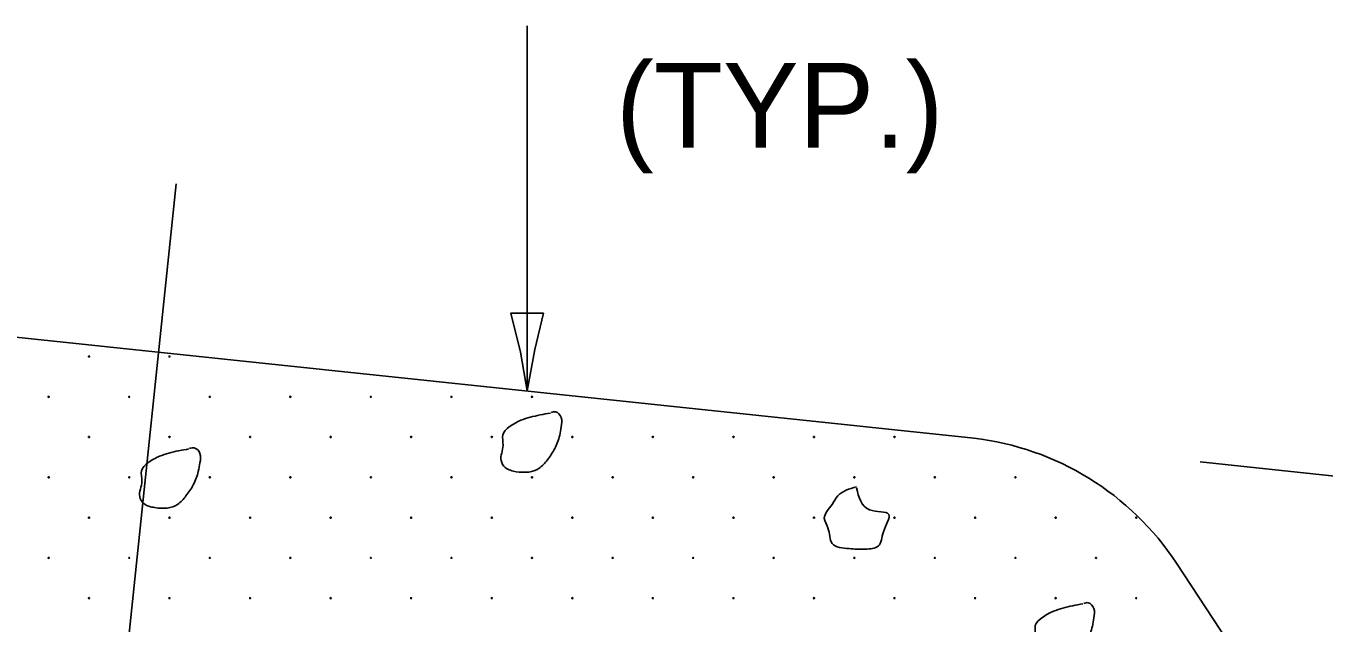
# Model space of a CAD drawing. Extents: x 0 to 2.83, y 0 to 1.83.
# Drawn here: x 0.9697 to 1.1641, y 1.4466 to 1.536 of the extents above; entities that cross this region are included whole.
import ezdxf

# ---------------------------------------------------------------- set-up
doc = ezdxf.new("R2010")
doc.units = 0
doc.layers.add('RD_Pr_Roadway_Dimensions', color=7, linetype='Continuous')
doc.layers.add('RD_Pr_Roadway_Items', color=7, linetype='Continuous')

msp = doc.modelspace()

# ---------------------------------------------------------------- linework, layer by layer
at = {"layer": 'RD_Pr_Roadway_Dimensions'}
for p, q in [((1.044797531375469, 1.5359914506987113), (1.044797531375469, 1.48132041069869)), ((0.9922266593754695, 1.5123645606986624), (0.9836259713754694, 1.4303329986987081)), ((1.1455889273754725, 1.4706862266987009), (1.2894504353754683, 1.4555100126986769))]:
    msp.add_line(p, q, dxfattribs=at)
msp.add_lwpolyline([(1.0472372217754689, 1.4929800782986902), (1.044797531375469, 1.4929867792570808), (1.042357840975469, 1.4929867792570808), (1.0437876021754688, 1.4871514106986898), (1.044797531375469, 1.48132041069869), (1.0459287453754689, 1.4875409214986899)], close=True, dxfattribs=at)
at = {"layer": 'RD_Pr_Roadway_Items'}
for p, q in [((0.8540177767207667, 1.501438932392784), (1.111663386720762, 1.4742617583928075)), ((1.1420413470239839, 1.4555254537561355), (1.194319998720765, 1.3762539183928078))]:
    msp.add_line(p, q, dxfattribs=at)
for centre, radius in [((0.9791481410412812, 1.4864863470046226), 8.531973205511688e-05), ((0.9912141722662544, 1.4864863470046226), 8.531973205511688e-05), ((0.9731151254208463, 1.480453331392203), 8.531973205511688e-05), ((0.9851811566537707, 1.480453331392203), 8.531973205511688e-05), ((0.9972471878866952, 1.480453331392203), 8.531973205511688e-05), ((1.0093132191196137, 1.480453331392203), 8.531973205511688e-05), ((1.0213792503525383, 1.480453331392203), 8.531973205511688e-05), ((1.0334452815854627, 1.480453331392203), 8.531973205511688e-05), ((1.0455113128263325, 1.480453331392203), 8.531973205511688e-05), ((0.9791481410412812, 1.474420315771774), 8.531973205511688e-05), ((0.9912141722662544, 1.474420315771774), 8.531973205511688e-05), ((1.00328020350713, 1.474420315771774), 8.531973205511688e-05), ((1.0153462347321034, 1.474420315771774), 8.531973205511688e-05), ((1.0274122659729732, 1.474420315771774), 8.531973205511688e-05), ((1.0394782971979522, 1.474420315771774), 8.531973205511688e-05), ((1.051544328438822, 1.474420315771774), 8.531973205511688e-05), ((1.0636103596717463, 1.474420315771774), 8.531973205511688e-05), ((1.0756763909126161, 1.474420315771774), 8.531973205511688e-05), ((1.0877424221455405, 1.474420315771774), 8.531973205511688e-05), ((1.0998084533784651, 1.474420315771774), 8.531973205511688e-05), ((0.9731151254208463, 1.4683873001513448), 8.531973205511688e-05), ((0.9851811566537707, 1.4683873001513448), 8.531973205511688e-05), ((0.9972471878866952, 1.4683873001513448), 8.531973205511688e-05), ((1.0093132191196137, 1.4683873001513448), 8.531973205511688e-05), ((1.0213792503525383, 1.4683873001513448), 8.531973205511688e-05), ((1.0334452815854627, 1.4683873001513448), 8.531973205511688e-05), ((1.0455113128263325, 1.4683873001513448), 8.531973205511688e-05), ((1.0575773440592569, 1.4683873001513448), 8.531973205511688e-05), ((1.0696433752921812, 1.4683873001513448), 8.531973196521803e-05), ((1.0817094065251056, 1.4683873001513448), 8.531973205511688e-05), ((1.0937754377580302, 1.4683873001513448), 8.531973205511688e-05), ((1.1058414689989, 1.4683873001513448), 8.531973205511688e-05), ((1.1179075002238732, 1.4683873001513448), 8.531973205511688e-05), ((0.9791481410412812, 1.462354284538832), 8.531973205511688e-05), ((0.9912141722662544, 1.462354284538832), 8.531973205511688e-05), ((1.00328020350713, 1.462354284538832), 8.531973205511688e-05), ((1.0153462347321034, 1.462354284538832), 8.531973205511688e-05), ((1.0274122659729732, 1.462354284538832), 8.531973205511688e-05), ((1.0394782971979522, 1.462354284538832), 8.531973205511688e-05), ((1.051544328438822, 1.462354284538832), 8.531973205511688e-05), ((1.0636103596717463, 1.462354284538832), 8.531973205511688e-05), ((1.0756763909126161, 1.462354284538832), 8.531973205511688e-05), ((1.0877424221455405, 1.462354284538832), 8.531973205511688e-05), ((1.0998084533784651, 1.462354284538832), 8.531973205511688e-05), ((1.1118744846113895, 1.462354284538832), 8.531973205511688e-05), ((1.1239405158443139, 1.462354284538832), 8.531973205511688e-05), ((1.1360065470772325, 1.462354284538832), 8.531973205511688e-05), ((0.9731151254208463, 1.4563212689184029), 8.531973205511688e-05), ((0.9851811566537707, 1.4563212689184029), 8.531973205511688e-05), ((0.9972471878866952, 1.4563212689184029), 8.531973205511688e-05), ((1.0093132191196137, 1.4563212689184029), 8.531973205511688e-05), ((1.0213792503525383, 1.4563212689184029), 8.531973205511688e-05), ((1.0334452815854627, 1.4563212689184029), 8.531973205511688e-05), ((1.0455113128263325, 1.4563212689184029), 8.531973205511688e-05), ((1.0575773440592569, 1.4563212689184029), 8.531973205511688e-05), ((1.0696433752921812, 1.4563212689184029), 8.531973196521803e-05), ((1.0817094065251056, 1.4563212689184029), 8.531973205511688e-05), ((1.0937754377580302, 1.4563212689184029), 8.531973205511688e-05), ((1.1058414689989, 1.4563212689184029), 8.531973205511688e-05), ((1.1179075002238732, 1.4563212689184029), 8.531973205511688e-05), ((1.1299735314647488, 1.4563212689184029), 8.531973205511688e-05), ((0.9791481410412812, 1.450288253297974), 8.531973205511688e-05), ((0.9912141722662544, 1.450288253297974), 8.531973205511688e-05), ((1.00328020350713, 1.450288253297974), 8.531973205511688e-05), ((1.0153462347321034, 1.450288253297974), 8.531973205511688e-05), ((1.0274122659729732, 1.450288253297974), 8.531973205511688e-05), ((1.0394782971979522, 1.450288253297974), 8.531973205511688e-05), ((1.051544328438822, 1.450288253297974), 8.531973205511688e-05), ((1.0636103596717463, 1.450288253297974), 8.531973205511688e-05), ((1.0756763909126161, 1.450288253297974), 8.531973205511688e-05), ((1.0877424221455405, 1.450288253297974), 8.531973205511688e-05), ((1.0998084533784651, 1.450288253297974), 8.531973205511688e-05), ((1.1118744846113895, 1.450288253297974), 8.531973205511688e-05), ((1.1239405158443139, 1.450288253297974), 8.531973205511688e-05), ((1.1360065470772325, 1.450288253297974), 8.531973205511688e-05)]:
    msp.add_circle(centre, radius, dxfattribs=at)
msp.add_arc((1.1066986677212984, 1.4322175644724076), 0.042336304575574885, 33.404164814193145, 83.2655084913514, dxfattribs=at)
for points in [[(1.0482561413754705, 1.4780118126986925), (1.0452058973754694, 1.4773867626986843), (1.0438557893754676, 1.4769367266986897), (1.0421056493754728, 1.4759366466986392), (1.0411305713754724, 1.4747615526986686), (1.041180575375468, 1.4732114286986557), (1.0408805513754715, 1.4708862426986364), (1.041505601375468, 1.4698611606986638), (1.0431307313754685, 1.4692361106986558), (1.0450058813754697, 1.4691861066987184), (1.0465310033754673, 1.4697361506986808), (1.04780610537547, 1.4710112526987125), (1.0489061933754706, 1.4726863866987083), (1.0496562533754676, 1.474686546698716), (1.0498812713754708, 1.4759366466986392), (1.0498812713754708, 1.477361760698669), (1.0490312033754712, 1.4782118286987211), (1.0483561493754674, 1.4781118206986603)], [(0.9941268113754685, 1.472636382698678), (0.991101569375471, 1.4720113326986697), (0.9897264593754715, 1.4715362946986599), (0.9879763193754708, 1.4705612166987179), (0.9870012413754705, 1.469386122698654), (0.9870762473754696, 1.467810996698719), (0.9867512213754696, 1.4654858106986997), (0.987376271375472, 1.464460728698634), (0.9890014013754723, 1.4638606806986412), (0.9908765513754678, 1.4637856746986886), (0.992426675375469, 1.464335718698651), (0.993676775375468, 1.4656108206986826), (0.9947768633754687, 1.4672609526986633), (0.9955269233754716, 1.4692861146986862), (0.9957769433754725, 1.4705612166987179), (0.9957769433754725, 1.4719613286986393), (0.9949268753754728, 1.4727863946986761), (0.9942268193754712, 1.4727363906986457)], [(1.0941098093754724, 1.466960928698667), (1.0913095853754722, 1.4656108206986826), (1.0904595173754725, 1.4643107166986358), (1.0892844233754726, 1.4622855546987061), (1.08983446737547, 1.4608104366986459), (1.0904595173754725, 1.4584852506987196), (1.0930097213754717, 1.4577101886987132), (1.0954349153754703, 1.4576351826986675), (1.097385071375471, 1.4581102206986774), (1.098135131375468, 1.460235390698668), (1.098935195375472, 1.4628355986986685), (1.0960599653754728, 1.4635356546987226), (1.0941098093754724, 1.4668109166986687)], [(1.1280125213754708, 1.4494345266987014), (1.1249872793754674, 1.4488094766986934), (1.1236121693754682, 1.4483344386986834), (1.1218870313754707, 1.4473593606986483), (1.120886951375473, 1.4461842666986775), (1.1209619573754719, 1.4446091406986494), (1.1206619333754697, 1.4423089566986453), (1.121286983375472, 1.441283874698673), (1.1228871113754688, 1.4406588246986647), (1.1247872633754679, 1.4406088206986343), (1.1263123853754713, 1.4411338626986747), (1.1275624853754702, 1.4424339666987216), (1.1286875753754686, 1.4440840986987022), (1.1294376353754716, 1.4460842586987097), (1.129662653375469, 1.4473593606986483), (1.129662653375469, 1.4487594726986628), (1.1288125853754691, 1.449609540698715), (1.1281375313754713, 1.449509532698654)]]:
    msp.add_spline(points, degree=3, dxfattribs=at)

# ---------------------------------------------------------------- texts
at = {"layer": 'RD_Pr_Roadway_Dimensions'}
msp.add_text('(TYP.)', height=0.012699999999999998, dxfattribs=at).set_placement((1.058083868314992, 1.5177437961342004))

doc.saveas('drawing.dxf')
